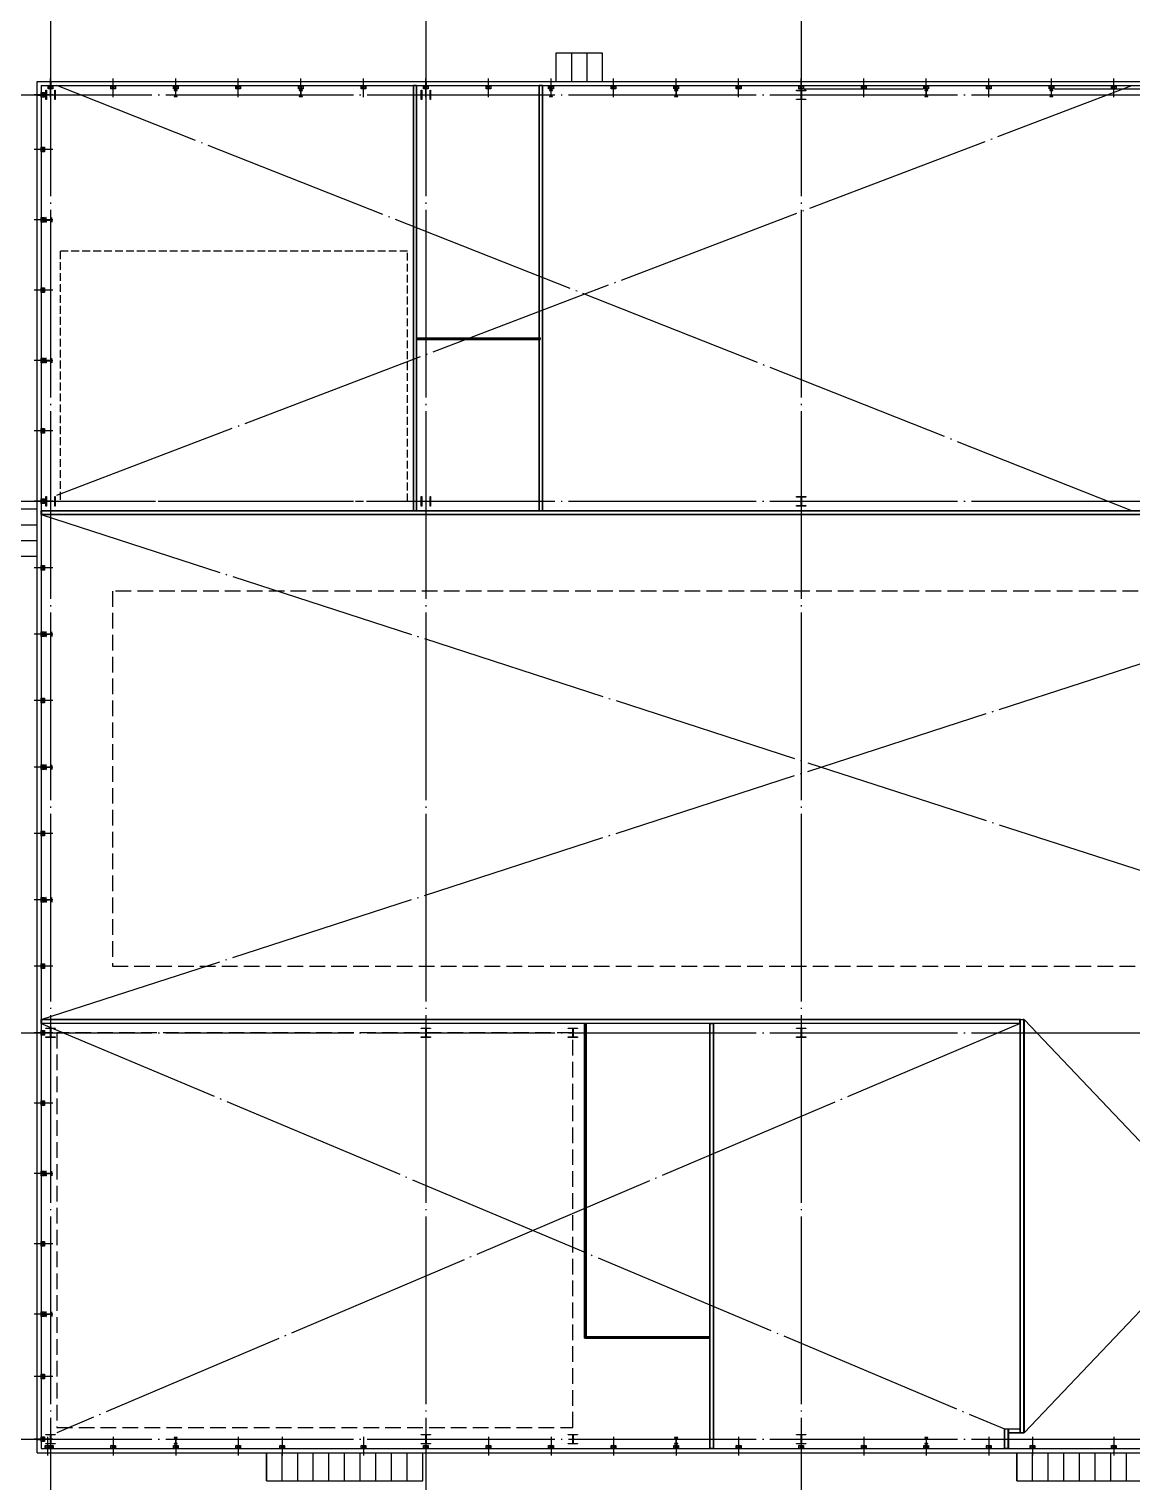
# Model space of a CAD drawing. Header units: millimetres. Extents: x -168200 to 672800, y -7409 to 118800.
# Drawn here: x 209011 to 244275, y 41530 to 88008 of the extents above; entities that cross this region are included whole.
import ezdxf

# ---------------------------------------------------------------- set-up
doc = ezdxf.new("R2010")
doc.units = ezdxf.units.MM
doc.header["$LTSCALE"] = 200
doc.linetypes.add('CEN-GAUN', pattern=[32.2, 30, -1, 0.2, -1])
doc.linetypes.add('DASH', pattern=[0.35, 0.25, -0.1])
doc.layers.add('1 BA', color=9, linetype='Continuous')
doc.layers.add('1 CEN', color=15, linetype='CEN-GAUN')

msp = doc.modelspace()

# ---------------------------------------------------------------- linework, layer by layer
at = {"layer": '1 BA'}
for p, q in [((227350, 87235), (225850, 87235)), ((225850, 87235), (225850, 86335)), ((227350, 86335), (227350, 87235)), ((209265, 42465), (209265, 86335)), ((209265, 86335), (281435, 86335)), ((209400, 86200), (281435, 86200)), ((209400, 86200), (209400, 42600)), ((209550, 86050), (209565, 86050)), ((209550, 85750), (209550, 86050)), ((209565, 86050), (209565, 85923)), ((209625, 86100), (209625, 86200)), ((209625, 86200), (209775, 86200)), ((209775, 86100), (209625, 86100)), ((209629, 86196), (209771, 86104)), ((209771, 86196), (209629, 86104)), ((209629, 86104), (209629, 86196)), ((209629, 86196), (209771, 86196)), ((209771, 86104), (209629, 86104)), ((209692.5, 86335), (209692.5, 86200)), ((209707.5, 86335), (209707.5, 86200)), ((209771, 86196), (209771, 86104)), ((209775, 86200), (209775, 86100)), ((209835, 85923), (209835, 86050)), ((209835, 86050), (209850, 86050)), ((209850, 86050), (209850, 85750)), ((211625, 86100), (211625, 86200)), ((211625, 86200), (211775, 86200)), ((211775, 86100), (211625, 86100)), ((211629, 86196), (211771, 86104)), ((211771, 86196), (211629, 86104)), ((211629, 86104), (211629, 86196)), ((211629, 86196), (211771, 86196)), ((211771, 86104), (211629, 86104)), ((211771, 86196), (211771, 86104)), ((211775, 86200), (211775, 86100)), ((213625, 86100), (213625, 86200)), ((213625, 86200), (213775, 86200)), ((213775, 86100), (213625, 86100)), ((213629, 86196), (213771, 86104)), ((213771, 86196), (213629, 86104)), ((213629, 86104), (213629, 86196)), ((213629, 86196), (213771, 86196)), ((213771, 86104), (213629, 86104)), ((213750, 86050), (213650, 86050)), ((213650, 86050), (213650, 86041)), ((213650, 86041), (213684, 86041)), ((213697, 86028), (213697, 85872)), ((213703, 85872), (213703, 86028)), ((213716, 86041), (213750, 86041)), ((213750, 86041), (213750, 86050)), ((213771, 86196), (213771, 86104)), ((213775, 86200), (213775, 86100)), ((215625, 86100), (215625, 86200)), ((215625, 86200), (215775, 86200)), ((215775, 86100), (215625, 86100)), ((215629, 86196), (215771, 86104)), ((215771, 86196), (215629, 86104)), ((215629, 86104), (215629, 86196)), ((215629, 86196), (215771, 86196)), ((215771, 86104), (215629, 86104)), ((215771, 86196), (215771, 86104)), ((215775, 86200), (215775, 86100)), ((217625, 86100), (217625, 86200)), ((217625, 86200), (217775, 86200)), ((217775, 86100), (217625, 86100)), ((217629, 86196), (217771, 86104)), ((217771, 86196), (217629, 86104)), ((217629, 86104), (217629, 86196)), ((217629, 86196), (217771, 86196)), ((217771, 86104), (217629, 86104)), ((217750, 86050), (217650, 86050)), ((217650, 86050), (217650, 86041)), ((217650, 86041), (217684, 86041)), ((217697, 86028), (217697, 85872)), ((217703, 85872), (217703, 86028)), ((217716, 86041), (217750, 86041)), ((217750, 86041), (217750, 86050)), ((217771, 86196), (217771, 86104)), ((217775, 86200), (217775, 86100)), ((219625, 86100), (219625, 86200)), ((219625, 86200), (219775, 86200)), ((219775, 86100), (219625, 86100)), ((219629, 86196), (219771, 86104)), ((219771, 86196), (219629, 86104)), ((219629, 86104), (219629, 86196)), ((219629, 86196), (219771, 86196)), ((219771, 86104), (219629, 86104)), ((219771, 86196), (219771, 86104)), ((219775, 86200), (219775, 86100)), ((221300, 72600), (221300, 86200)), ((221300, 86200), (221400, 86200)), ((221400, 86200), (221400, 72600)), ((221550, 86050), (221565, 86050)), ((221550, 85750), (221550, 86050)), ((221565, 86050), (221565, 85923)), ((221625, 86100), (221625, 86200)), ((221625, 86200), (221775, 86200)), ((221775, 86100), (221625, 86100)), ((221629, 86196), (221771, 86104)), ((221771, 86196), (221629, 86104)), ((221629, 86104), (221629, 86196)), ((221629, 86196), (221771, 86196)), ((221771, 86104), (221629, 86104)), ((221692.5, 86335), (221692.5, 86200)), ((221707.5, 86335), (221707.5, 86200)), ((221771, 86196), (221771, 86104)), ((221775, 86200), (221775, 86100)), ((221835, 85923), (221835, 86050)), ((221835, 86050), (221850, 86050)), ((221850, 86050), (221850, 85750)), ((223625, 86100), (223625, 86200)), ((223625, 86200), (223775, 86200)), ((223775, 86100), (223625, 86100)), ((223629, 86196), (223771, 86104)), ((223771, 86196), (223629, 86104)), ((223629, 86104), (223629, 86196)), ((223629, 86196), (223771, 86196)), ((223771, 86104), (223629, 86104)), ((223771, 86196), (223771, 86104)), ((223775, 86200), (223775, 86100)), ((225325, 72600), (225325, 86200)), ((225325, 86200), (225425, 86200)), ((225325, 72600), (225325, 86200)), ((225425, 86200), (225425, 72600)), ((225425, 72600), (225425, 86200)), ((225625, 86100), (225625, 86200)), ((225625, 86200), (225775, 86200)), ((225775, 86100), (225625, 86100)), ((225629, 86196), (225771, 86104)), ((225771, 86196), (225629, 86104)), ((225629, 86104), (225629, 86196)), ((225629, 86196), (225771, 86196)), ((225771, 86104), (225629, 86104)), ((225750, 86050), (225650, 86050)), ((225650, 86050), (225650, 86041)), ((225650, 86041), (225684, 86041)), ((225697, 86028), (225697, 85872)), ((225703, 85872), (225703, 86028)), ((225716, 86041), (225750, 86041)), ((225750, 86041), (225750, 86050)), ((225771, 86196), (225771, 86104)), ((225775, 86200), (225775, 86100)), ((227625, 86100), (227625, 86200)), ((227625, 86200), (227775, 86200)), ((227775, 86100), (227625, 86100)), ((227629, 86196), (227771, 86104)), ((227771, 86196), (227629, 86104)), ((227629, 86104), (227629, 86196)), ((227629, 86196), (227771, 86196)), ((227771, 86104), (227629, 86104)), ((227771, 86196), (227771, 86104)), ((227775, 86200), (227775, 86100)), ((229625, 86100), (229625, 86200)), ((229625, 86200), (229775, 86200)), ((229775, 86100), (229625, 86100)), ((229629, 86196), (229771, 86104)), ((229771, 86196), (229629, 86104)), ((229629, 86104), (229629, 86196)), ((229629, 86196), (229771, 86196)), ((229771, 86104), (229629, 86104)), ((229750, 86050), (229650, 86050)), ((229650, 86050), (229650, 86041)), ((229650, 86041), (229684, 86041)), ((229697, 86028), (229697, 85872)), ((229703, 85872), (229703, 86028)), ((229716, 86041), (229750, 86041)), ((229750, 86041), (229750, 86050)), ((229771, 86196), (229771, 86104)), ((229775, 86200), (229775, 86100)), ((231625, 86100), (231625, 86200)), ((231625, 86200), (231775, 86200)), ((231775, 86100), (231625, 86100)), ((231629, 86196), (231771, 86104)), ((231771, 86196), (231629, 86104)), ((231629, 86104), (231629, 86196)), ((231629, 86196), (231771, 86196)), ((231771, 86104), (231629, 86104)), ((231771, 86196), (231771, 86104)), ((231775, 86200), (231775, 86100)), ((233550, 86035), (233550, 86050)), ((233550, 86050), (233850, 86050)), ((233677, 86035), (233550, 86035)), ((233625, 86100), (233625, 86200)), ((233625, 86200), (233775, 86200)), ((233775, 86100), (233625, 86100)), ((233629, 86196), (233771, 86104)), ((233771, 86196), (233629, 86104)), ((233629, 86104), (233629, 86196)), ((233629, 86196), (233771, 86196)), ((233771, 86104), (233629, 86104)), ((233695, 85783), (233695, 86017)), ((233705, 86017), (233705, 85783)), ((233850, 86035), (233723, 86035)), ((233771, 86196), (233771, 86104)), ((233775, 86200), (233775, 86100)), ((233800, 86100), (237600, 86100)), ((233850, 86050), (233850, 86035)), ((235625, 86100), (235625, 86200)), ((235625, 86200), (235775, 86200)), ((235775, 86100), (235625, 86100)), ((235629, 86196), (235771, 86104)), ((235771, 86196), (235629, 86104)), ((235629, 86104), (235629, 86196)), ((235629, 86196), (235771, 86196)), ((235771, 86104), (235629, 86104)), ((235771, 86196), (235771, 86104)), ((235775, 86200), (235775, 86100)), ((237625, 86100), (237625, 86200)), ((237625, 86200), (237775, 86200)), ((237775, 86100), (237625, 86100)), ((237629, 86196), (237771, 86104)), ((237771, 86196), (237629, 86104)), ((237629, 86104), (237629, 86196)), ((237629, 86196), (237771, 86196)), ((237771, 86104), (237629, 86104)), ((237750, 86050), (237650, 86050)), ((237650, 86050), (237650, 86041)), ((237650, 86041), (237684, 86041)), ((237697, 86028), (237697, 85872)), ((237703, 85872), (237703, 86028)), ((237716, 86041), (237750, 86041)), ((237750, 86041), (237750, 86050)), ((237771, 86196), (237771, 86104)), ((237775, 86200), (237775, 86100)), ((239625, 86100), (239625, 86200)), ((239625, 86200), (239775, 86200)), ((239775, 86100), (239625, 86100)), ((239629, 86196), (239771, 86104)), ((239771, 86196), (239629, 86104)), ((239629, 86104), (239629, 86196)), ((239629, 86196), (239771, 86196)), ((239771, 86104), (239629, 86104)), ((239771, 86196), (239771, 86104)), ((239775, 86200), (239775, 86100)), ((241625, 86100), (241625, 86200)), ((241625, 86200), (241775, 86200)), ((241775, 86100), (241625, 86100)), ((241629, 86196), (241771, 86104)), ((241771, 86196), (241629, 86104)), ((241629, 86104), (241629, 86196)), ((241629, 86196), (241771, 86196)), ((241771, 86104), (241629, 86104)), ((241750, 86050), (241650, 86050)), ((241650, 86050), (241650, 86041)), ((241650, 86041), (241684, 86041)), ((241697, 86028), (241697, 85872)), ((241703, 85872), (241703, 86028)), ((241716, 86041), (241750, 86041)), ((241750, 86041), (241750, 86050)), ((241771, 86196), (241771, 86104)), ((241775, 86200), (241775, 86100)), ((241800, 86100), (245650, 86100)), ((243625, 86100), (243625, 86200)), ((243625, 86200), (243775, 86200)), ((243775, 86100), (243625, 86100)), ((243629, 86196), (243771, 86104)), ((243771, 86196), (243629, 86104)), ((243629, 86104), (243629, 86196)), ((243629, 86196), (243771, 86196)), ((243771, 86104), (243629, 86104)), ((243771, 86196), (243771, 86104)), ((243775, 86200), (243775, 86100)), ((209265, 85907.5), (209400, 85907.5)), ((209265, 85892.5), (209400, 85892.5)), ((209400, 85975), (209500, 85975)), ((209400, 85825), (209400, 85975)), ((209500, 85825), (209400, 85825)), ((209404, 85829), (209496, 85971)), ((209404, 85971), (209496, 85829)), ((209404, 85971), (209496, 85971)), ((209404, 85829), (209404, 85971)), ((209496, 85829), (209404, 85829)), ((209496, 85971), (209496, 85829)), ((209500, 85975), (209500, 85825)), ((209565, 85750), (209550, 85750)), ((209565, 85877), (209565, 85750)), ((209583, 85905), (209817, 85905)), ((209817, 85895), (209583, 85895)), ((209835, 85750), (209835, 85877)), ((209850, 85750), (209835, 85750)), ((213684, 85859), (213650, 85859)), ((213650, 85859), (213650, 85850)), ((213650, 85850), (213750, 85850)), ((213750, 85859), (213716, 85859)), ((213750, 85850), (213750, 85859)), ((217684, 85859), (217650, 85859)), ((217650, 85859), (217650, 85850)), ((217650, 85850), (217750, 85850)), ((217750, 85859), (217716, 85859)), ((217750, 85850), (217750, 85859)), ((221565, 85750), (221550, 85750)), ((221565, 85877), (221565, 85750)), ((221583, 85905), (221817, 85905)), ((221817, 85895), (221583, 85895)), ((221835, 85750), (221835, 85877)), ((221850, 85750), (221835, 85750)), ((225684, 85859), (225650, 85859)), ((225650, 85859), (225650, 85850)), ((225650, 85850), (225750, 85850)), ((225750, 85859), (225716, 85859)), ((225750, 85850), (225750, 85859)), ((229684, 85859), (229650, 85859)), ((229650, 85859), (229650, 85850)), ((229650, 85850), (229750, 85850)), ((229750, 85859), (229716, 85859)), ((229750, 85850), (229750, 85859)), ((233550, 85750), (233550, 85765)), ((233550, 85765), (233677, 85765)), ((233850, 85750), (233550, 85750)), ((233723, 85765), (233850, 85765)), ((233850, 85765), (233850, 85750)), ((237684, 85859), (237650, 85859)), ((237650, 85859), (237650, 85850)), ((237650, 85850), (237750, 85850)), ((237750, 85859), (237716, 85859)), ((237750, 85850), (237750, 85859)), ((241684, 85859), (241650, 85859)), ((241650, 85859), (241650, 85850)), ((241650, 85850), (241750, 85850)), ((241750, 85859), (241716, 85859)), ((241750, 85850), (241750, 85859)), ((209400, 84225), (209500, 84225)), ((209400, 84075), (209400, 84225)), ((209404, 84079), (209496, 84221)), ((209404, 84221), (209496, 84079)), ((209404, 84221), (209496, 84221)), ((209404, 84079), (209404, 84221)), ((209496, 84221), (209496, 84079)), ((209500, 84225), (209500, 84075)), ((209500, 84075), (209400, 84075)), ((209496, 84079), (209404, 84079)), ((209400, 81975), (209500, 81975)), ((209400, 81825), (209400, 81975)), ((209500, 81825), (209400, 81825)), ((209404, 81829), (209496, 81971)), ((209404, 81971), (209496, 81829)), ((209404, 81971), (209496, 81971)), ((209404, 81829), (209404, 81971)), ((209496, 81829), (209404, 81829)), ((209496, 81971), (209496, 81829)), ((209500, 81975), (209500, 81825)), ((209559, 81975), (209550, 81975)), ((209550, 81975), (209550, 81825)), ((209550, 81825), (209559, 81825)), ((209559, 81916), (209559, 81975)), ((209559, 81884), (209559, 81825)), ((209572, 81903), (209722, 81903)), ((209572, 81897), (209722, 81897)), ((209735, 81916), (209735, 81975)), ((209744, 81975), (209735, 81975)), ((209735, 81884), (209735, 81825)), ((209735, 81825), (209744, 81825)), ((209744, 81825), (209744, 81975)), ((209400, 79725), (209500, 79725)), ((209400, 79575), (209400, 79725)), ((209500, 79575), (209400, 79575)), ((209404, 79579), (209496, 79721)), ((209404, 79721), (209496, 79579)), ((209404, 79721), (209496, 79721)), ((209404, 79579), (209404, 79721)), ((209496, 79579), (209404, 79579)), ((209496, 79721), (209496, 79579)), ((209500, 79725), (209500, 79575)), ((221400, 78075), (221400, 78125)), ((221400, 78125), (225350, 78125)), ((225350, 78125), (225350, 78075)), ((225350, 78075), (221400, 78075)), ((209400, 77475), (209500, 77475)), ((209400, 77325), (209400, 77475)), ((209500, 77325), (209400, 77325)), ((209404, 77329), (209496, 77471)), ((209404, 77471), (209496, 77329)), ((209404, 77471), (209496, 77471)), ((209404, 77329), (209404, 77471)), ((209496, 77329), (209404, 77329)), ((209496, 77471), (209496, 77329)), ((209500, 77475), (209500, 77325)), ((209559, 77475), (209550, 77475)), ((209550, 77475), (209550, 77325)), ((209550, 77325), (209559, 77325)), ((209559, 77416), (209559, 77475)), ((209559, 77384), (209559, 77325)), ((209572, 77403), (209722, 77403)), ((209572, 77397), (209722, 77397)), ((209735, 77416), (209735, 77475)), ((209744, 77475), (209735, 77475)), ((209735, 77384), (209735, 77325)), ((209735, 77325), (209744, 77325)), ((209744, 77325), (209744, 77475)), ((209400, 75225), (209500, 75225)), ((209400, 75075), (209400, 75225)), ((209500, 75075), (209400, 75075)), ((209404, 75079), (209496, 75221)), ((209404, 75221), (209496, 75079)), ((209404, 75221), (209496, 75221)), ((209404, 75079), (209404, 75221)), ((209496, 75079), (209404, 75079)), ((209496, 75221), (209496, 75079)), ((209500, 75225), (209500, 75075)), ((209400, 72975), (209500, 72975)), ((209400, 72825), (209400, 72975)), ((209404, 72829), (209496, 72971)), ((209404, 72971), (209496, 72829)), ((209404, 72971), (209496, 72971)), ((209404, 72829), (209404, 72971)), ((209496, 72971), (209496, 72829)), ((209500, 72975), (209500, 72825)), ((209550, 73050), (209565, 73050)), ((209550, 72750), (209550, 73050)), ((209565, 73050), (209565, 72923)), ((209835, 72923), (209835, 73050)), ((209835, 73050), (209850, 73050)), ((209850, 73050), (209850, 72750)), ((221550, 73050), (221565, 73050)), ((221550, 72750), (221550, 73050)), ((221565, 73050), (221565, 72923)), ((221835, 72923), (221835, 73050)), ((221835, 73050), (221850, 73050)), ((221850, 73050), (221850, 72750)), ((233550, 73035), (233550, 73050)), ((233550, 73050), (233850, 73050)), ((233677, 73035), (233550, 73035)), ((233695, 72783), (233695, 73017)), ((233705, 73017), (233705, 72783)), ((233850, 73035), (233723, 73035)), ((233850, 73050), (233850, 73035)), ((209265, 72650), (208365, 72650)), ((209500, 72825), (209400, 72825)), ((209400, 72475), (209400, 72600)), ((209400, 72600), (259275, 72600)), ((209496, 72829), (209404, 72829)), ((209565, 72750), (209550, 72750)), ((209565, 72877), (209565, 72750)), ((209583, 72905), (209817, 72905)), ((209817, 72895), (209583, 72895)), ((209835, 72750), (209835, 72877)), ((209850, 72750), (209835, 72750)), ((221400, 72600), (221300, 72600)), ((221565, 72750), (221550, 72750)), ((221565, 72877), (221565, 72750)), ((221583, 72905), (221817, 72905)), ((221817, 72895), (221583, 72895)), ((221835, 72750), (221835, 72877)), ((221850, 72750), (221835, 72750)), ((225425, 72600), (225325, 72600)), ((233550, 72750), (233550, 72765)), ((233550, 72765), (233677, 72765)), ((233850, 72750), (233550, 72750)), ((233723, 72765), (233850, 72765)), ((233850, 72765), (233850, 72750)), ((259275, 72475), (209400, 72475)), ((208365, 71150), (209265, 71150)), ((209400, 70850), (209500, 70850)), ((209400, 70700), (209400, 70850)), ((209500, 70700), (209400, 70700)), ((209404, 70704), (209496, 70846)), ((209404, 70846), (209496, 70704)), ((209404, 70846), (209496, 70846)), ((209404, 70704), (209404, 70846)), ((209496, 70704), (209404, 70704)), ((209496, 70846), (209496, 70704)), ((209500, 70850), (209500, 70700)), ((209400, 68725), (209500, 68725)), ((209400, 68575), (209400, 68725)), ((209500, 68575), (209400, 68575)), ((209404, 68579), (209496, 68721)), ((209404, 68721), (209496, 68579)), ((209404, 68721), (209496, 68721)), ((209404, 68579), (209404, 68721)), ((209496, 68579), (209404, 68579)), ((209496, 68721), (209496, 68579)), ((209500, 68725), (209500, 68575)), ((209559, 68725), (209550, 68725)), ((209550, 68725), (209550, 68575)), ((209550, 68575), (209559, 68575)), ((209559, 68666), (209559, 68725)), ((209559, 68634), (209559, 68575)), ((209572, 68653), (209722, 68653)), ((209572, 68647), (209722, 68647)), ((209735, 68666), (209735, 68725)), ((209744, 68725), (209735, 68725)), ((209735, 68634), (209735, 68575)), ((209735, 68575), (209744, 68575)), ((209744, 68575), (209744, 68725)), ((209400, 66600), (209500, 66600)), ((209400, 66450), (209400, 66600)), ((209404, 66454), (209496, 66596)), ((209404, 66596), (209496, 66454)), ((209404, 66596), (209496, 66596)), ((209404, 66454), (209404, 66596)), ((209496, 66596), (209496, 66454)), ((209500, 66600), (209500, 66450)), ((209500, 66450), (209400, 66450)), ((209496, 66454), (209404, 66454)), ((209400, 64475), (209500, 64475)), ((209400, 64325), (209400, 64475)), ((209500, 64325), (209400, 64325)), ((209404, 64329), (209496, 64471)), ((209404, 64471), (209496, 64329)), ((209404, 64471), (209496, 64471)), ((209404, 64329), (209404, 64471)), ((209496, 64329), (209404, 64329)), ((209496, 64471), (209496, 64329)), ((209500, 64475), (209500, 64325)), ((209559, 64475), (209550, 64475)), ((209550, 64475), (209550, 64325)), ((209550, 64325), (209559, 64325)), ((209559, 64416), (209559, 64475)), ((209559, 64384), (209559, 64325)), ((209572, 64403), (209722, 64403)), ((209572, 64397), (209722, 64397)), ((209735, 64416), (209735, 64475)), ((209744, 64475), (209735, 64475)), ((209735, 64384), (209735, 64325)), ((209735, 64325), (209744, 64325)), ((209744, 64325), (209744, 64475)), ((209400, 62350), (209500, 62350)), ((209400, 62200), (209400, 62350)), ((209404, 62204), (209496, 62346)), ((209404, 62346), (209496, 62204)), ((209404, 62346), (209496, 62346)), ((209404, 62204), (209404, 62346)), ((209496, 62346), (209496, 62204)), ((209500, 62350), (209500, 62200)), ((209500, 62200), (209400, 62200)), ((209496, 62204), (209404, 62204)), ((209400, 60225), (209500, 60225)), ((209400, 60075), (209400, 60225)), ((209500, 60075), (209400, 60075)), ((209404, 60079), (209496, 60221)), ((209404, 60221), (209496, 60079)), ((209404, 60221), (209496, 60221)), ((209404, 60079), (209404, 60221)), ((209496, 60079), (209404, 60079)), ((209496, 60221), (209496, 60079)), ((209500, 60225), (209500, 60075)), ((209559, 60225), (209550, 60225)), ((209550, 60225), (209550, 60075)), ((209550, 60075), (209559, 60075)), ((209559, 60166), (209559, 60225)), ((209559, 60134), (209559, 60075)), ((209572, 60153), (209722, 60153)), ((209572, 60147), (209722, 60147)), ((209735, 60166), (209735, 60225)), ((209744, 60225), (209735, 60225)), ((209735, 60134), (209735, 60075)), ((209735, 60075), (209744, 60075)), ((209744, 60075), (209744, 60225)), ((209400, 58100), (209500, 58100)), ((209400, 57950), (209400, 58100)), ((209500, 58100), (209500, 57950)), ((209500, 57950), (209400, 57950)), ((209404, 57954), (209496, 58096)), ((209404, 58096), (209496, 57954)), ((209404, 58096), (209496, 58096)), ((209404, 57954), (209404, 58096)), ((209496, 57954), (209404, 57954)), ((209496, 58096), (209496, 57954)), ((209400, 56200), (209400, 56325)), ((209400, 56325), (240700, 56325)), ((240700, 56325), (240700, 56200)), ((240700, 56325), (240825, 56325)), ((240700, 43100), (240700, 56325)), ((240725, 56321), (240704, 56321)), ((240704, 56321), (240704, 43104)), ((240725, 56325), (240725, 56321)), ((240800, 56321), (240800, 56325)), ((240821, 56321), (240800, 56321)), ((240821, 43104), (240821, 56321)), ((240825, 56325), (240825, 43100)), ((209265, 55907.5), (209400, 55907.5)), ((209265, 55892.5), (209400, 55892.5)), ((240700, 56200), (209400, 56200)), ((209400, 55975), (209500, 55975)), ((209400, 55825), (209400, 55975)), ((209500, 55825), (209400, 55825)), ((209404, 55829), (209496, 55971)), ((209404, 55971), (209496, 55829)), ((209404, 55971), (209496, 55971)), ((209404, 55829), (209404, 55971)), ((209496, 55829), (209404, 55829)), ((209496, 55971), (209496, 55829)), ((209500, 55975), (209500, 55825)), ((209550, 56035), (209550, 56050)), ((209550, 56050), (209850, 56050)), ((209677, 56035), (209550, 56035)), ((209695, 55783), (209695, 56017)), ((209705, 56017), (209705, 55783)), ((209850, 56035), (209723, 56035)), ((209850, 56050), (209850, 56035)), ((221550, 56035), (221550, 56050)), ((221550, 56050), (221850, 56050)), ((221677, 56035), (221550, 56035)), ((221695, 55783), (221695, 56017)), ((221705, 56017), (221705, 55783)), ((221850, 56035), (221723, 56035)), ((221850, 56050), (221850, 56035)), ((226250, 56035), (226250, 56050)), ((226250, 56050), (226550, 56050)), ((226377, 56035), (226250, 56035)), ((226395, 55783), (226395, 56017)), ((226405, 56017), (226405, 55783)), ((226550, 56035), (226423, 56035)), ((226550, 56050), (226550, 56035)), ((226775, 46175), (226775, 56200)), ((226775, 56200), (226825, 56200)), ((226825, 56200), (226825, 46175)), ((230775, 56200), (230900, 56200)), ((230775, 42600), (230775, 56200)), ((230800, 56196), (230779, 56196)), ((230779, 56196), (230779, 42604)), ((230800, 56200), (230800, 56196)), ((230875, 56196), (230875, 56200)), ((230896, 56196), (230875, 56196)), ((230896, 42604), (230896, 56196)), ((230900, 56200), (230900, 42600)), ((233550, 56035), (233550, 56050)), ((233550, 56050), (233850, 56050)), ((233677, 56035), (233550, 56035)), ((233695, 55783), (233695, 56017)), ((233705, 56017), (233705, 55783)), ((233850, 56035), (233723, 56035)), ((233850, 56050), (233850, 56035)), ((209550, 55750), (209550, 55765)), ((209550, 55765), (209677, 55765)), ((209850, 55750), (209550, 55750)), ((209723, 55765), (209850, 55765)), ((209850, 55765), (209850, 55750)), ((221550, 55750), (221550, 55765)), ((221550, 55765), (221677, 55765)), ((221850, 55750), (221550, 55750)), ((221723, 55765), (221850, 55765)), ((221850, 55765), (221850, 55750)), ((226250, 55750), (226250, 55765)), ((226250, 55765), (226377, 55765)), ((226550, 55750), (226250, 55750)), ((226423, 55765), (226550, 55765)), ((226550, 55765), (226550, 55750)), ((233550, 55750), (233550, 55765)), ((233550, 55765), (233677, 55765)), ((233850, 55750), (233550, 55750)), ((233723, 55765), (233850, 55765)), ((233850, 55765), (233850, 55750)), ((209400, 53725), (209500, 53725)), ((209400, 53575), (209400, 53725)), ((209500, 53575), (209400, 53575)), ((209404, 53579), (209496, 53721)), ((209404, 53721), (209496, 53579)), ((209404, 53721), (209496, 53721)), ((209404, 53579), (209404, 53721)), ((209496, 53579), (209404, 53579)), ((209496, 53721), (209496, 53579)), ((209500, 53725), (209500, 53575)), ((209400, 51475), (209500, 51475)), ((209400, 51325), (209400, 51475)), ((209500, 51325), (209400, 51325)), ((209404, 51329), (209496, 51471)), ((209404, 51471), (209496, 51329)), ((209404, 51471), (209496, 51471)), ((209404, 51329), (209404, 51471)), ((209496, 51329), (209404, 51329)), ((209496, 51471), (209496, 51329)), ((209500, 51475), (209500, 51325)), ((209559, 51475), (209550, 51475)), ((209550, 51475), (209550, 51325)), ((209550, 51325), (209559, 51325)), ((209559, 51416), (209559, 51475)), ((209559, 51384), (209559, 51325)), ((209572, 51403), (209722, 51403)), ((209572, 51397), (209722, 51397)), ((209735, 51416), (209735, 51475)), ((209744, 51475), (209735, 51475)), ((209735, 51384), (209735, 51325)), ((209735, 51325), (209744, 51325)), ((209744, 51325), (209744, 51475)), ((209400, 49225), (209500, 49225)), ((209400, 49075), (209400, 49225)), ((209500, 49075), (209400, 49075)), ((209404, 49079), (209496, 49221)), ((209404, 49221), (209496, 49079)), ((209404, 49221), (209496, 49221)), ((209404, 49079), (209404, 49221)), ((209496, 49079), (209404, 49079)), ((209496, 49221), (209496, 49079)), ((209500, 49225), (209500, 49075)), ((209400, 46975), (209500, 46975)), ((209400, 46825), (209400, 46975)), ((209404, 46829), (209496, 46971)), ((209404, 46971), (209496, 46829)), ((209404, 46971), (209496, 46971)), ((209404, 46829), (209404, 46971)), ((209496, 46971), (209496, 46829)), ((209500, 46975), (209500, 46825)), ((209559, 46975), (209550, 46975)), ((209550, 46975), (209550, 46825)), ((209559, 46916), (209559, 46975)), ((209735, 46916), (209735, 46975)), ((209744, 46975), (209735, 46975)), ((209744, 46825), (209744, 46975)), ((209500, 46825), (209400, 46825)), ((209496, 46829), (209404, 46829)), ((209550, 46825), (209559, 46825)), ((209559, 46884), (209559, 46825)), ((209572, 46903), (209722, 46903)), ((209572, 46897), (209722, 46897)), ((209735, 46884), (209735, 46825)), ((209735, 46825), (209744, 46825)), ((226775, 46125), (226775, 46175)), ((226775, 46175), (230775, 46175)), ((226825, 46175), (226775, 46175)), ((230775, 46125), (226775, 46125)), ((230775, 46175), (230775, 46125)), ((209400, 44975), (209500, 44975)), ((209400, 44825), (209400, 44975)), ((209500, 44825), (209400, 44825)), ((209404, 44829), (209496, 44971)), ((209404, 44971), (209496, 44829)), ((209404, 44971), (209496, 44971)), ((209404, 44829), (209404, 44971)), ((209496, 44829), (209404, 44829)), ((209496, 44971), (209496, 44829)), ((209500, 44975), (209500, 44825)), ((240200, 43225), (240325, 43225)), ((240200, 42600), (240200, 43225)), ((240225, 43225), (240225, 43221)), ((240300, 43221), (240300, 43225)), ((240325, 43100), (240325, 43225)), ((240325, 43225), (240700, 43225)), ((240325, 43225), (240325, 42600)), ((240700, 43225), (240700, 43100)), ((209265, 42907.5), (209400, 42907.5)), ((209265, 42892.5), (209400, 42892.5)), ((209400, 42975), (209500, 42975)), ((209400, 42825), (209400, 42975)), ((209500, 42825), (209400, 42825)), ((209404, 42829), (209496, 42971)), ((209404, 42971), (209496, 42829)), ((209404, 42971), (209496, 42971)), ((209404, 42829), (209404, 42971)), ((209496, 42829), (209404, 42829)), ((209496, 42971), (209496, 42829)), ((209500, 42975), (209500, 42825)), ((209550, 43035), (209550, 43050)), ((209550, 43050), (209850, 43050)), ((209677, 43035), (209550, 43035)), ((209550, 42750), (209550, 42765)), ((209550, 42765), (209677, 42765)), ((209695, 42783), (209695, 43017)), ((209705, 43017), (209705, 42783)), ((209850, 43035), (209723, 43035)), ((209723, 42765), (209850, 42765)), ((209850, 43050), (209850, 43035)), ((209850, 42765), (209850, 42750)), ((213750, 42950), (213650, 42950)), ((213650, 42950), (213650, 42941)), ((213650, 42941), (213684, 42941)), ((213697, 42928), (213697, 42772)), ((213703, 42772), (213703, 42928)), ((213716, 42941), (213750, 42941)), ((213750, 42941), (213750, 42950)), ((221550, 43035), (221550, 43050)), ((221550, 43050), (221850, 43050)), ((221677, 43035), (221550, 43035)), ((221550, 42750), (221550, 42765)), ((221550, 42765), (221677, 42765)), ((221695, 42783), (221695, 43017)), ((221705, 43017), (221705, 42783)), ((221850, 43035), (221723, 43035)), ((221723, 42765), (221850, 42765)), ((221850, 43050), (221850, 43035)), ((221850, 42765), (221850, 42750)), ((226250, 43035), (226250, 43050)), ((226250, 43050), (226550, 43050)), ((226377, 43035), (226250, 43035)), ((226250, 42750), (226250, 42765)), ((226250, 42765), (226377, 42765)), ((226395, 42783), (226395, 43017)), ((226405, 43017), (226405, 42783)), ((226550, 43035), (226423, 43035)), ((226423, 42765), (226550, 42765)), ((226550, 43050), (226550, 43035)), ((226550, 42765), (226550, 42750)), ((229750, 42950), (229650, 42950)), ((229650, 42950), (229650, 42941)), ((229650, 42941), (229684, 42941)), ((229697, 42928), (229697, 42772)), ((229703, 42772), (229703, 42928)), ((229716, 42941), (229750, 42941)), ((229750, 42941), (229750, 42950)), ((233550, 43035), (233550, 43050)), ((233550, 43050), (233850, 43050)), ((233677, 43035), (233550, 43035)), ((233550, 42750), (233550, 42765)), ((233550, 42765), (233677, 42765)), ((233695, 42783), (233695, 43017)), ((233705, 43017), (233705, 42783)), ((233850, 43035), (233723, 43035)), ((233723, 42765), (233850, 42765)), ((233850, 43050), (233850, 43035)), ((233850, 42765), (233850, 42750)), ((237750, 42950), (237650, 42950)), ((237650, 42950), (237650, 42941)), ((237650, 42941), (237684, 42941)), ((237697, 42928), (237697, 42772)), ((237703, 42772), (237703, 42928)), ((237716, 42941), (237750, 42941)), ((237750, 42941), (237750, 42950)), ((240225, 43221), (240204, 43221)), ((240204, 43221), (240204, 42604)), ((240321, 43221), (240300, 43221)), ((240321, 42604), (240321, 43221)), ((240700, 43100), (240325, 43100)), ((240696, 43221), (240329, 43221)), ((240329, 43221), (240329, 43104)), ((240329, 43104), (240696, 43104)), ((240696, 43200), (240696, 43221)), ((240700, 43200), (240696, 43200)), ((240696, 43104), (240696, 43125)), ((240696, 43125), (240700, 43125)), ((240825, 43100), (240700, 43100)), ((240704, 43104), (240821, 43104)), ((209265, 42465), (260670, 42465)), ((209400, 42600), (260670, 42600)), ((209530, 42600), (209530, 42700)), ((209530, 42700), (209680, 42700)), ((209680, 42600), (209530, 42600)), ((209676, 42604), (209534, 42696)), ((209534, 42604), (209676, 42696)), ((209534, 42604), (209534, 42696)), ((209534, 42696), (209676, 42696)), ((209676, 42604), (209534, 42604)), ((209850, 42750), (209550, 42750)), ((209676, 42696), (209676, 42604)), ((209680, 42700), (209680, 42600)), ((209684.5, 42604.5), (209775.5, 42695.5)), ((209684.5, 42695.5), (209775.5, 42604.5)), ((209684.5, 42604.5), (209775.5, 42695.5)), ((209684.5, 42695.5), (209775.5, 42604.5)), ((209684.5, 42604.5), (209775.5, 42695.5)), ((209684.5, 42695.5), (209775.5, 42604.5)), ((209684.5, 42604.5), (209775.5, 42695.5)), ((209684.5, 42695.5), (209775.5, 42604.5)), ((211625, 42600), (211625, 42700)), ((211625, 42700), (211775, 42700)), ((211775, 42600), (211625, 42600)), ((211771, 42604), (211629, 42696)), ((211629, 42604), (211771, 42696)), ((211629, 42604), (211629, 42696)), ((211629, 42696), (211771, 42696)), ((211771, 42604), (211629, 42604)), ((211771, 42696), (211771, 42604)), ((211775, 42700), (211775, 42600)), ((213625, 42600), (213625, 42700)), ((213625, 42700), (213775, 42700)), ((213775, 42600), (213625, 42600)), ((213771, 42604), (213629, 42696)), ((213629, 42604), (213771, 42696)), ((213629, 42604), (213629, 42696)), ((213629, 42696), (213771, 42696)), ((213771, 42604), (213629, 42604)), ((213684, 42759), (213650, 42759)), ((213650, 42759), (213650, 42750)), ((213650, 42750), (213750, 42750)), ((213750, 42759), (213716, 42759)), ((213750, 42750), (213750, 42759)), ((213771, 42696), (213771, 42604)), ((213775, 42700), (213775, 42600)), ((215625, 42600), (215625, 42700)), ((215625, 42700), (215775, 42700)), ((215775, 42600), (215625, 42600)), ((215771, 42604), (215629, 42696)), ((215629, 42604), (215771, 42696)), ((215629, 42604), (215629, 42696)), ((215629, 42696), (215771, 42696)), ((215771, 42604), (215629, 42604)), ((215771, 42696), (215771, 42604)), ((215775, 42700), (215775, 42600)), ((216600, 42465), (216600, 41565)), ((217025, 42600), (217025, 42700)), ((217025, 42700), (217175, 42700)), ((217175, 42600), (217025, 42600)), ((217171, 42604), (217029, 42696)), ((217029, 42604), (217171, 42696)), ((217029, 42604), (217029, 42696)), ((217029, 42696), (217171, 42696)), ((217171, 42604), (217029, 42604)), ((217171, 42696), (217171, 42604)), ((217175, 42700), (217175, 42600)), ((219625, 42600), (219625, 42700)), ((219625, 42700), (219775, 42700)), ((219775, 42600), (219625, 42600)), ((219771, 42604), (219629, 42696)), ((219629, 42604), (219771, 42696)), ((219629, 42604), (219629, 42696)), ((219629, 42696), (219771, 42696)), ((219771, 42604), (219629, 42604)), ((219771, 42696), (219771, 42604)), ((219775, 42700), (219775, 42600)), ((221850, 42750), (221550, 42750)), ((221600, 41565), (221600, 42465)), ((221625, 42600), (221625, 42700)), ((221625, 42700), (221775, 42700)), ((221775, 42600), (221625, 42600)), ((221771, 42604), (221629, 42696)), ((221629, 42604), (221771, 42696)), ((221629, 42604), (221629, 42696)), ((221629, 42696), (221771, 42696)), ((221771, 42604), (221629, 42604)), ((221771, 42696), (221771, 42604)), ((221775, 42700), (221775, 42600)), ((223625, 42600), (223625, 42700)), ((223625, 42700), (223775, 42700)), ((223775, 42600), (223625, 42600)), ((223771, 42604), (223629, 42696)), ((223629, 42604), (223771, 42696)), ((223629, 42604), (223629, 42696)), ((223629, 42696), (223771, 42696)), ((223771, 42604), (223629, 42604)), ((223771, 42696), (223771, 42604)), ((223775, 42700), (223775, 42600)), ((225625, 42600), (225625, 42700)), ((225625, 42700), (225775, 42700)), ((225775, 42600), (225625, 42600)), ((225771, 42604), (225629, 42696)), ((225629, 42604), (225771, 42696)), ((225629, 42604), (225629, 42696)), ((225629, 42696), (225771, 42696)), ((225771, 42604), (225629, 42604)), ((225771, 42696), (225771, 42604)), ((225775, 42700), (225775, 42600)), ((226550, 42750), (226250, 42750)), ((227625, 42600), (227625, 42700)), ((227625, 42700), (227775, 42700)), ((227775, 42600), (227625, 42600)), ((227771, 42604), (227629, 42696)), ((227629, 42604), (227771, 42696)), ((227629, 42604), (227629, 42696)), ((227629, 42696), (227771, 42696)), ((227771, 42604), (227629, 42604)), ((227771, 42696), (227771, 42604)), ((227775, 42700), (227775, 42600)), ((229625, 42600), (229625, 42700)), ((229625, 42700), (229775, 42700)), ((229775, 42600), (229625, 42600)), ((229771, 42604), (229629, 42696)), ((229629, 42604), (229771, 42696)), ((229629, 42604), (229629, 42696)), ((229629, 42696), (229771, 42696)), ((229771, 42604), (229629, 42604)), ((229684, 42759), (229650, 42759)), ((229650, 42759), (229650, 42750)), ((229650, 42750), (229750, 42750)), ((229750, 42759), (229716, 42759)), ((229750, 42750), (229750, 42759)), ((229771, 42696), (229771, 42604)), ((229775, 42700), (229775, 42600)), ((230900, 42600), (230775, 42600)), ((230779, 42604), (230896, 42604)), ((231625, 42600), (231625, 42700)), ((231625, 42700), (231775, 42700)), ((231775, 42600), (231625, 42600)), ((231771, 42604), (231629, 42696)), ((231629, 42604), (231771, 42696)), ((231629, 42604), (231629, 42696)), ((231629, 42696), (231771, 42696)), ((231771, 42604), (231629, 42604)), ((231771, 42696), (231771, 42604)), ((231775, 42700), (231775, 42600)), ((233850, 42750), (233550, 42750)), ((233625, 42600), (233625, 42700)), ((233625, 42700), (233775, 42700)), ((233775, 42600), (233625, 42600)), ((233771, 42604), (233629, 42696)), ((233629, 42604), (233771, 42696)), ((233629, 42604), (233629, 42696)), ((233629, 42696), (233771, 42696)), ((233771, 42604), (233629, 42604)), ((233771, 42696), (233771, 42604)), ((233775, 42700), (233775, 42600)), ((235625, 42600), (235625, 42700)), ((235625, 42700), (235775, 42700)), ((235775, 42600), (235625, 42600)), ((235771, 42604), (235629, 42696)), ((235629, 42604), (235771, 42696)), ((235629, 42604), (235629, 42696)), ((235629, 42696), (235771, 42696)), ((235771, 42604), (235629, 42604)), ((235771, 42696), (235771, 42604)), ((235775, 42700), (235775, 42600)), ((237625, 42600), (237625, 42700)), ((237625, 42700), (237775, 42700)), ((237775, 42600), (237625, 42600)), ((237771, 42604), (237629, 42696)), ((237629, 42604), (237771, 42696)), ((237629, 42604), (237629, 42696)), ((237629, 42696), (237771, 42696)), ((237771, 42604), (237629, 42604)), ((237684, 42759), (237650, 42759)), ((237650, 42759), (237650, 42750)), ((237650, 42750), (237750, 42750)), ((237750, 42759), (237716, 42759)), ((237750, 42750), (237750, 42759)), ((237771, 42696), (237771, 42604)), ((237775, 42700), (237775, 42600)), ((239625, 42600), (239625, 42700)), ((239625, 42700), (239775, 42700)), ((239775, 42600), (239625, 42600)), ((239771, 42604), (239629, 42696)), ((239629, 42604), (239771, 42696)), ((239629, 42604), (239629, 42696)), ((239629, 42696), (239771, 42696)), ((239771, 42604), (239629, 42604)), ((239771, 42696), (239771, 42604)), ((239775, 42700), (239775, 42600)), ((240200, 42600), (241100, 42600)), ((240325, 42600), (240200, 42600)), ((240200, 42465), (241100, 42465)), ((240204, 42604), (240321, 42604)), ((240600, 42465), (240600, 41565)), ((241025, 42600), (241025, 42700)), ((241025, 42700), (241175, 42700)), ((241175, 42600), (241025, 42600)), ((241171, 42604), (241029, 42696)), ((241029, 42604), (241171, 42696)), ((241029, 42604), (241029, 42696)), ((241029, 42696), (241171, 42696)), ((241171, 42604), (241029, 42604)), ((241171, 42696), (241171, 42604)), ((241175, 42700), (241175, 42600)), ((243625, 42600), (243625, 42700)), ((243625, 42700), (243775, 42700)), ((243775, 42600), (243625, 42600)), ((243771, 42604), (243629, 42696)), ((243629, 42604), (243771, 42696)), ((243629, 42604), (243629, 42696)), ((243629, 42696), (243771, 42696)), ((243771, 42604), (243629, 42604)), ((243771, 42696), (243771, 42604)), ((243775, 42700), (243775, 42600)), ((216600, 41565), (221600, 41565)), ((240600, 41565), (245600, 41565))]:
    msp.add_line(p, q, dxfattribs=at)
at = {"layer": '1 BA', "linetype": 'Continuous'}
for p, q in [((226350, 87235), (226350, 86335)), ((226850, 87235), (226850, 86335)), ((208365, 72150), (209265, 72150)), ((208365, 71650), (209265, 71650)), ((216600, 41565), (216600, 42465)), ((217100, 41565), (217100, 42465)), ((217600, 41565), (217600, 42465)), ((218100, 41565), (218100, 42465)), ((218600, 41565), (218600, 42465)), ((219100, 41565), (219100, 42465)), ((219600, 41565), (219600, 42465)), ((220100, 41565), (220100, 42465)), ((220600, 41565), (220600, 42465)), ((221100, 41565), (221100, 42465)), ((221600, 41565), (221600, 42465)), ((240600, 41565), (240600, 42465)), ((241100, 41565), (241100, 42465)), ((241600, 41565), (241600, 42465)), ((242100, 41565), (242100, 42465)), ((242600, 41565), (242600, 42465)), ((243100, 41565), (243100, 42465)), ((243600, 41565), (243600, 42465)), ((244100, 41565), (244100, 42465))]:
    msp.add_line(p, q, dxfattribs=at)
at = {"layer": '1 BA', "ltscale": 253}
for p, q in [((221398.4, 86198.4), (221301.6, 86198.4)), ((221301.6, 86198.4), (221301.6, 72601.6)), ((221398.4, 72601.6), (221398.4, 86198.4)), ((225423.4, 86198.4), (225326.6, 86198.4)), ((225326.6, 86198.4), (225326.6, 72601.6)), ((225423.4, 72601.6), (225423.4, 86198.4)), ((221401.6, 78115), (221400, 78115)), ((221400, 78085), (221401.6, 78085)), ((225348.4, 78123.4), (221401.6, 78123.4)), ((221401.6, 78123.4), (221401.6, 78115)), ((221401.6, 78085), (221401.6, 78076.6)), ((225348.4, 78076.6), (225348.4, 78123.4)), ((221401.6, 78076.6), (225348.4, 78076.6)), ((221301.6, 72601.6), (221310, 72601.6)), ((221310, 72601.6), (221310, 72600)), ((221390, 72600), (221390, 72601.6)), ((221390, 72601.6), (221398.4, 72601.6)), ((225326.6, 72601.6), (225343.4, 72601.6)), ((225343.4, 72601.6), (225343.4, 72600)), ((225406.6, 72600), (225406.6, 72601.6)), ((225406.6, 72601.6), (225423.4, 72601.6)), ((226823.4, 56198.4), (226776.6, 56198.4)), ((226776.6, 56198.4), (226776.6, 46176.6)), ((226823.4, 46176.6), (226823.4, 56198.4)), ((226776.6, 46165), (226775, 46165)), ((226775, 46135), (226776.6, 46135)), ((226776.6, 46176.6), (226785, 46176.6)), ((230773.4, 46173.4), (226776.6, 46173.4)), ((226776.6, 46173.4), (226776.6, 46165)), ((226776.6, 46135), (226776.6, 46126.6)), ((226776.6, 46126.6), (230773.4, 46126.6)), ((226785, 46176.6), (226785, 46175)), ((226815, 46175), (226815, 46176.6)), ((226815, 46176.6), (226823.4, 46176.6)), ((230773.4, 46126.6), (230773.4, 46173.4))]:
    msp.add_line(p, q, dxfattribs=at)
at = {"layer": '1 BA', "linetype": 'DASH', "ltscale": 5}
for p, q in [((221111.2, 80900), (210000.3, 80900)), ((210000.3, 80900), (210000.3, 72900)), ((221111.2, 72900), (221111.2, 80900)), ((210000.3, 72900), (221111.2, 72900))]:
    msp.add_line(p, q, dxfattribs=at)
at = {"layer": '1 BA', "linetype": 'DASH', "ltscale": 10}
for p, q in [((255674.5, 70028.8), (211674.5, 70028.8)), ((211674.5, 70028.8), (211674.5, 58028.8)), ((255674.5, 70028.8), (211674.5, 70028.8)), ((211674.5, 70028.8), (211674.5, 58028.8)), ((211674.5, 58028.8), (255674.5, 58028.8)), ((211674.5, 58028.8), (255674.5, 58028.8)), ((226393.9, 55900), (209900, 55900)), ((209900, 55900), (209900, 43269)), ((226393.9, 43269), (226393.9, 55900)), ((209900, 43269), (226393.9, 43269))]:
    msp.add_line(p, q, dxfattribs=at)
at = {"layer": '1 BA'}
for points in [[(209700, 85835), (209700, 86425)], [(209700, 85825), (209700, 86425)], [(211700, 85825), (211700, 86425)], [(213700, 85825), (213700, 86425)], [(215700, 85825), (215700, 86425)], [(217700, 85825), (217700, 86425)], [(219700, 85825), (219700, 86425)], [(221700, 85835), (221700, 86425)], [(221700, 85825), (221700, 86425)], [(223700, 85825), (223700, 86425)], [(225700, 85825), (225700, 86425)], [(227700, 85825), (227700, 86425)], [(229700, 85825), (229700, 86425)], [(231700, 85825), (231700, 86425)], [(233700, 85825), (233700, 86425)], [(235700, 85825), (235700, 86425)], [(237700, 85825), (237700, 86425)], [(239700, 85825), (239700, 86425)], [(241700, 85825), (241700, 86425)], [(243700, 85825), (243700, 86425)], [(209765, 85900), (209175, 85900)], [(209775, 85900), (209175, 85900)], [(209775, 84150), (209175, 84150)], [(209775, 81900), (209175, 81900)], [(209775, 79650), (209175, 79650)], [(209775, 77400), (209175, 77400)], [(209775, 75150), (209175, 75150)], [(209775, 72900), (209175, 72900)], [(209400, 72537.5), (209404, 72537.5), (209404, 72479), (259271, 72479), (259271, 72596), (209404, 72596), (209404, 72537.5), (209400, 72537.5)], [(209775, 70775), (209175, 70775)], [(209775, 68650), (209175, 68650)], [(209775, 66525), (209175, 66525)], [(209775, 64400), (209175, 64400)], [(209775, 62275), (209175, 62275)], [(209775, 60150), (209175, 60150)], [(209775, 58025), (209175, 58025)], [(209400, 56262.5), (209404, 56262.5), (209404, 56204), (240696, 56204), (240696, 56321), (209404, 56321), (209404, 56262.5), (209400, 56262.5)], [(209765, 55900), (209175, 55900)], [(209775, 55900), (209175, 55900)], [(209775, 53650), (209175, 53650)], [(209775, 51400), (209175, 51400)], [(209775, 49150), (209175, 49150)], [(209775, 46900), (209175, 46900)], [(209775, 44900), (209175, 44900)], [(209765, 42900), (209175, 42900)], [(209775, 42900), (209175, 42900)], [(209605, 42975), (209605, 42375)], [(211700, 42975), (211700, 42375)], [(213700, 42975), (213700, 42375)], [(215700, 42975), (215700, 42375)], [(217100, 42975), (217100, 42375)], [(219700, 42975), (219700, 42375)], [(221700, 42975), (221700, 42375)], [(223700, 42975), (223700, 42375)], [(225700, 42975), (225700, 42375)], [(227700, 42975), (227700, 42375)], [(229700, 42975), (229700, 42375)], [(231700, 42975), (231700, 42375)], [(233700, 42975), (233700, 42375)], [(235700, 42975), (235700, 42375)], [(237700, 42975), (237700, 42375)], [(239700, 42975), (239700, 42375)], [(241100, 42975), (241100, 42375)], [(243700, 42975), (243700, 42375)]]:
    msp.add_lwpolyline(points, dxfattribs=at)
for points in [[(209780, 42700), (209780, 42600), (209680, 42600), (209680, 42700)], [(209775.5, 42695.5), (209775.5, 42604.5), (209684.5, 42604.5), (209684.5, 42695.5)]]:
    msp.add_lwpolyline(points, close=True, dxfattribs=at)
for centre in [(209700, 86315), (221700, 86315), (209285, 85900), (209285, 55900), (209285, 42900)]:
    msp.add_circle(centre, 7.5, dxfattribs=at)
for centre, radius, start, end in [((209700, 86348.1), 15.1, 240.13717, 299.86283), ((213684, 86028), 13, 0.18413, 90.18413), ((213716, 86028), 13, 90.18413, 180.18413), ((217684, 86028), 13, 0.18413, 90.18413), ((217716, 86028), 13, 90.18413, 180.18413), ((221700, 86348.1), 15.1, 240.13717, 299.86283), ((225684, 86028), 13, 0.18413, 90.18413), ((225716, 86028), 13, 90.18413, 180.18413), ((229684, 86028), 13, 0.18413, 90.18413), ((229716, 86028), 13, 90.18413, 180.18413), ((233677, 86017), 18, 0, 90), ((233723, 86017), 18, 90, 180), ((237684, 86028), 13, 0.18413, 90.18413), ((237716, 86028), 13, 90.18413, 180.18413), ((241684, 86028), 13, 0.18413, 90.18413), ((241716, 86028), 13, 90.18413, 180.18413), ((209251.9, 85900), 15.1, 330.13717, 29.86283), ((209583, 85923), 18, 180, 270), ((209583, 85877), 18, 90, 180), ((209817, 85923), 18, 270, 0), ((209817, 85877), 18, 0, 90), ((213684, 85872), 13, 270.18413, 0.18413), ((213716, 85872), 13, 180.18413, 270.18413), ((217684, 85872), 13, 270.18413, 0.18413), ((217716, 85872), 13, 180.18413, 270.18413), ((221583, 85923), 18, 180, 270), ((221583, 85877), 18, 90, 180), ((221817, 85923), 18, 270, 0), ((221817, 85877), 18, 0, 90), ((225684, 85872), 13, 270.18413, 0.18413), ((225716, 85872), 13, 180.18413, 270.18413), ((229684, 85872), 13, 270.18413, 0.18413), ((229716, 85872), 13, 180.18413, 270.18413), ((233677, 85783), 18, 270, 0), ((233723, 85783), 18, 180, 270), ((237684, 85872), 13, 270.18413, 0.18413), ((237716, 85872), 13, 180.18413, 270.18413), ((241684, 85872), 13, 270.18413, 0.18413), ((241716, 85872), 13, 180.18413, 270.18413), ((209572, 81916), 13, 180, 270), ((209572, 81884), 13, 90, 180), ((209722, 81916), 13, 270, 0), ((209722, 81884), 13, 0, 90), ((209572, 77416), 13, 180, 270), ((209572, 77384), 13, 90, 180), ((209722, 77416), 13, 270, 0), ((209722, 77384), 13, 0, 90), ((233677, 73017), 18, 0, 90), ((233723, 73017), 18, 90, 180), ((209583, 72923), 18, 180, 270), ((209583, 72877), 18, 90, 180), ((209817, 72923), 18, 270, 0), ((209817, 72877), 18, 0, 90), ((221583, 72923), 18, 180, 270), ((221583, 72877), 18, 90, 180), ((221817, 72923), 18, 270, 0), ((221817, 72877), 18, 0, 90), ((233677, 72783), 18, 270, 0), ((233723, 72783), 18, 180, 270), ((209572, 68666), 13, 180, 270), ((209572, 68634), 13, 90, 180), ((209722, 68666), 13, 270, 0), ((209722, 68634), 13, 0, 90), ((209572, 64416), 13, 180, 270), ((209572, 64384), 13, 90, 180), ((209722, 64416), 13, 270, 0), ((209722, 64384), 13, 0, 90), ((209572, 60166), 13, 180, 270), ((209572, 60134), 13, 90, 180), ((209722, 60166), 13, 270, 0), ((209722, 60134), 13, 0, 90), ((209251.9, 55900), 15.1, 330.13717, 29.86283), ((209677, 56017), 18, 0, 90), ((209677, 55783), 18, 270, 0), ((209723, 56017), 18, 90, 180), ((209723, 55783), 18, 180, 270), ((221677, 56017), 18, 0, 90), ((221677, 55783), 18, 270, 0), ((221723, 56017), 18, 90, 180), ((221723, 55783), 18, 180, 270), ((226377, 56017), 18, 0, 90), ((226377, 55783), 18, 270, 0), ((226423, 56017), 18, 90, 180), ((226423, 55783), 18, 180, 270), ((233677, 56017), 18, 0, 90), ((233677, 55783), 18, 270, 0), ((233723, 56017), 18, 90, 180), ((233723, 55783), 18, 180, 270), ((209572, 51416), 13, 180, 270), ((209572, 51384), 13, 90, 180), ((209722, 51416), 13, 270, 0), ((209722, 51384), 13, 0, 90), ((209572, 46916), 13, 180, 270), ((209572, 46884), 13, 90, 180), ((209722, 46916), 13, 270, 0), ((209722, 46884), 13, 0, 90), ((209251.9, 42900), 15.1, 330.13717, 29.86283), ((209677, 43017), 18, 0, 90), ((209677, 42783), 18, 270, 0), ((209723, 43017), 18, 90, 180), ((209723, 42783), 18, 180, 270), ((213684, 42928), 13, 0.18413, 90.18413), ((213684, 42772), 13, 270.18413, 0.18413), ((213716, 42928), 13, 90.18413, 180.18413), ((213716, 42772), 13, 180.18413, 270.18413), ((221677, 43017), 18, 0, 90), ((221677, 42783), 18, 270, 0), ((221723, 43017), 18, 90, 180), ((221723, 42783), 18, 180, 270), ((226377, 43017), 18, 0, 90), ((226377, 42783), 18, 270, 0), ((226423, 43017), 18, 90, 180), ((226423, 42783), 18, 180, 270), ((229684, 42928), 13, 0.18413, 90.18413), ((229684, 42772), 13, 270.18413, 0.18413), ((229716, 42928), 13, 90.18413, 180.18413), ((229716, 42772), 13, 180.18413, 270.18413), ((233677, 43017), 18, 0, 90), ((233677, 42783), 18, 270, 0), ((233723, 43017), 18, 90, 180), ((233723, 42783), 18, 180, 270), ((237684, 42928), 13, 0.18413, 90.18413), ((237684, 42772), 13, 270.18413, 0.18413), ((237716, 42928), 13, 90.18413, 180.18413), ((237716, 42772), 13, 180.18413, 270.18413)]:
    msp.add_arc(centre, radius, start, end, dxfattribs=at)
at = {"layer": '1 CEN'}
for p, q in [((209700, 95100), (209700, 32900)), ((221700, 95100), (221700, 32900)), ((233700, 95100), (233700, 32900)), ((209900, 73100), (244275, 86200)), ((244275, 72600), (209900, 86200)), ((200500, 85900), (285700, 85900)), ((200500, 72900), (285700, 72900)), ((209400, 56325), (259275, 72475)), ((209400, 72475), (259275, 56325)), ((240825, 43100), (253400, 56325)), ((253400, 43100), (240825, 56325)), ((200500, 55900), (285700, 55900)), ((209400, 56200), (240200, 43225)), ((240700, 56200), (209900, 43100)), ((200500, 42900), (285700, 42900))]:
    msp.add_line(p, q, dxfattribs=at)

doc.saveas('drawing.dxf')
